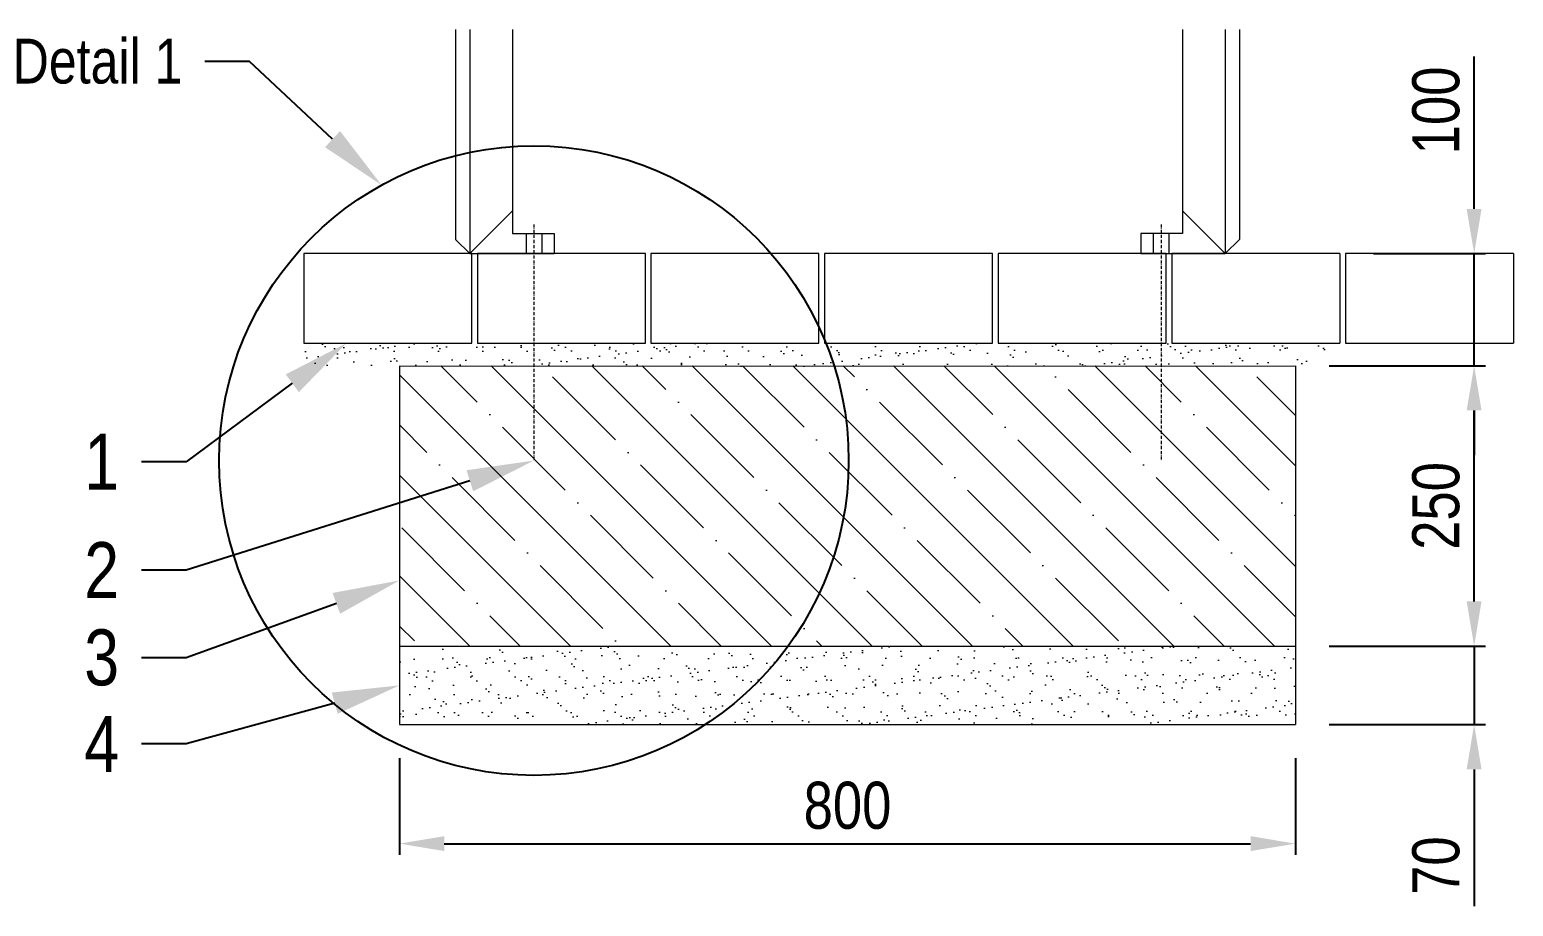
# Model space of a CAD drawing. Header units: millimetres. Extents: x 9253 to 16944, y -1847 to 2353.
# Drawn here: x 13047 to 14372, y -54 to 728 of the extents above; entities that cross this region are included whole.
import ezdxf
from ezdxf import colors
from ezdxf.entities.mleader import LeaderData, LeaderLine
from ezdxf.math import Vec2, Vec3

# ---------------------------------------------------------------- set-up
doc = ezdxf.new("R2010")
doc.units = ezdxf.units.MM
doc.header["$LTSCALE"] = 0.3
doc.linetypes.add('DashDot', pattern=[15, 9, -3, 0, -3])
doc.layers.add('POSTAVY ATD', color=8, linetype='Continuous')
doc.layers.add('SRAFY', color=251, linetype='Continuous', lineweight=13)
doc.styles.add('SEACAD_Arial', font='arial.ttf', dxfattribs={"width": 0.8})
doc.dimstyles.new('ISO-25', dxfattribs={"dimtxt": 2.1, "dimasz": 2, "dimexe": 0.5, "dimexo": 1.5, "dimtad": 1, "dimdec": 0, "dimtxsty": 'SEACAD_Arial', "dimcen": 2, "dimadec": 0, "dimazin": 0, "dimtfac": 1, "dimtdec": 0, "dimtmove": 0, "dimatfit": 3, "dimfxl": 1, "dimarcsym": 0})

# ---------------------------------------------------------------- blocks, each defined once
blk = doc.blocks.new('*D186')
at = {"color": 0, "lineweight": -2, "transparency": 16777216}
for p, q in [((13377.6, 77.8), (13377.6, -8.5)), ((14177.5, 77.8), (14177.5, -8.5)), ((13417.6, 1.5), (14137.5, 1.5))]:
    blk.add_line(p, q, dxfattribs=at)
at = {"color": 0, "transparency": 16777216}
for points in [[(13417.6, 8.2), (13417.6, -5.1), (13377.6, 1.5)], [(14137.5, 8.2), (14137.5, -5.1), (14177.5, 1.5)]]:
    blk.add_solid(points, dxfattribs=at)
at = {"layer": 'Defpoints', "color": 0, "transparency": 16777216}
for p in [(13377.6, 107.8), (14177.5, 107.8), (14177.5, 1.5)]:
    blk.add_point(p, dxfattribs=at)
at = {"color": 0, "transparency": 16777216, "insert": (13777.6, 35.5), "char_height": 42, "attachment_point": 5, "style": 'SEACAD_Arial'}
blk.add_mtext('800', dxfattribs=at)
blk = doc.blocks.new('*D194')
at = {"color": 0, "lineweight": -2, "transparency": 16777216}
for p, q in [((14337.1, 217.8), (14337.1, 257.8)), ((14207.5, 177.8), (14347.1, 177.8)), ((14337.1, 177.8), (14337.1, 107.8)), ((14207.5, 107.8), (14347.1, 107.8)), ((14337.1, 67.8), (14337.1, -54.4))]:
    blk.add_line(p, q, dxfattribs=at)
at = {"color": 0, "transparency": 16777216}
for points in [[(14330.4, 217.8), (14343.7, 217.8), (14337.1, 177.8)], [(14330.4, 67.8), (14343.7, 67.8), (14337.1, 107.8)]]:
    blk.add_solid(points, dxfattribs=at)
at = {"layer": 'Defpoints', "color": 0, "transparency": 16777216}
for p in [(14177.5, 177.8), (14337.1, 177.8), (14177.5, 107.8)]:
    blk.add_point(p, dxfattribs=at)
at = {"color": 0, "transparency": 16777216, "insert": (14303.1, -18.1), "char_height": 42, "attachment_point": 5, "rotation": 90, "style": 'SEACAD_Arial'}
blk.add_mtext('70', dxfattribs=at)
blk = doc.blocks.new('*D195')
at = {"color": 0, "lineweight": -2, "transparency": 16777216}
for p, q in [((14207.5, 428.2), (14347.1, 428.2)), ((14337.1, 217.8), (14337.1, 388.2)), ((14207.5, 177.8), (14347.1, 177.8))]:
    blk.add_line(p, q, dxfattribs=at)
at = {"color": 0, "transparency": 16777216}
for points in [[(14330.4, 388.2), (14343.7, 388.2), (14337.1, 428.2)], [(14330.4, 217.8), (14343.7, 217.8), (14337.1, 177.8)]]:
    blk.add_solid(points, dxfattribs=at)
at = {"layer": 'Defpoints', "color": 0, "transparency": 16777216}
for p in [(14177.5, 428.2), (14337.1, 428.2), (14177.5, 177.8)]:
    blk.add_point(p, dxfattribs=at)
at = {"color": 0, "transparency": 16777216, "insert": (14303.1, 303), "char_height": 42, "attachment_point": 5, "rotation": 90, "style": 'SEACAD_Arial'}
blk.add_mtext('250', dxfattribs=at)
blk = doc.blocks.new('*D196')
at = {"color": 0, "lineweight": -2, "transparency": 16777216}
for p, q in [((14337.1, 568.2), (14337.1, 704.1)), ((14247.1, 528.2), (14347.1, 528.2)), ((14337.1, 428.2), (14337.1, 528.2)), ((14207.5, 428.2), (14347.1, 428.2)), ((14337.1, 388.2), (14337.1, 348.2))]:
    blk.add_line(p, q, dxfattribs=at)
at = {"color": 0, "transparency": 16777216}
for points in [[(14330.4, 568.2), (14343.7, 568.2), (14337.1, 528.2)], [(14330.4, 388.2), (14343.7, 388.2), (14337.1, 428.2)]]:
    blk.add_solid(points, dxfattribs=at)
at = {"layer": 'Defpoints', "color": 0, "transparency": 16777216}
for p in [(14217.1, 528.2), (14337.1, 528.2), (14177.5, 428.2)]:
    blk.add_point(p, dxfattribs=at)
at = {"color": 0, "transparency": 16777216, "insert": (14303.1, 656.1), "char_height": 42, "attachment_point": 5, "rotation": 90, "style": 'SEACAD_Arial'}
blk.add_mtext('100', dxfattribs=at)

msp = doc.modelspace()

# ---------------------------------------------------------------- hatches: boundary and pattern name
at = {"layer": 'SRAFY'}
h = msp.add_hatch(dxfattribs=at)
h.set_pattern_fill('AR-SAND', color=256, scale=0.5)
h.set_pattern_definition([(37.5, (6601.63, -4786.508), (-0.800016, 24.47066), [0, -19.304, 0, -21.59, 0, -20.6375]), (7.5, (6601.63, -4786.508), (22.47616, 35.84126), [0, -10.414, 0, -17.399, 0, -6.6675]), (327.5, (6586.01, -4786.508), (39.54962, 0.07186), [0, -6.35, 0, -22.86, 0, -29.845]), (317.5, (6586.01, -4786.508), (38.17782, 11.14647), [0, -3.175, 0, -14.986, 0, -17.145])])
h.paths.add_polyline_path([(13292.1, 448.2), (13292.1, 438.2), (13292.1, 428.2), (13292.1, 428)])
h.paths.add_polyline_path([(14217.1, 427.8), (14217.1, 448.2), (13292.1, 448.2), (13292.1, 428), (13417.6, 427.8)])
h = msp.add_hatch(dxfattribs=at)
h.set_pattern_fill('ANSI35', color=256, scale=10, angle=90)
h.set_pattern_definition([(135, (6756.63, -5082.3), (-44.9013, -44.9013), []), (135, (6756.63, -5037.396), (-44.9013, -44.9013), [79.375, -15.875, 0, -15.875])])
h.paths.add_polyline_path([(13377.6, 428.2), (13377.6, 177.8), (14177.5, 178), (14177.5, 428)])
h = msp.add_hatch(dxfattribs=at)
h.set_pattern_fill('AR-SAND', color=256, scale=0.5)
h.set_pattern_definition([(37.5, (731.314, -4932.247), (-0.800016, 24.470662), [0, -19.304, 0, -21.59, 0, -20.6375]), (7.5, (731.314, -4932.247), (22.476164, 35.841255), [0, -10.414, 0, -17.399, 0, -6.6675]), (327.5, (715.693, -4932.247), (39.54962, 0.07186), [0, -6.35, 0, -22.86, 0, -29.845]), (317.5, (715.693, -4932.247), (38.17782, 11.14647), [0, -3.175, 0, -14.986, 0, -17.145])])
edge = h.paths.add_edge_path()
edge.add_line((13724.4, 177.6), (13377.6, 177.4))
edge.add_line((13377.6, 177.4), (13377.6, 107.8))
edge.add_line((13377.6, 107.8), (13650.6, 107.8))
edge.add_arc((13497.6, 343.5), 281, 303.0006, 323.8204)
edge = h.paths.add_edge_path()
edge.add_line((14177.5, 177.8), (13724.4, 177.6))
edge.add_arc((13497.6, 343.5), 281, 303.0006, 323.8204, ccw=False)
edge.add_line((13650.6, 107.8), (14177.5, 107.8))
edge.add_line((14177.5, 107.8), (14177.5, 177.8))

# ---------------------------------------------------------------- linework, layer by layer
at = {"lineweight": 15}
for p, q in [((13427.6, 728.2), (13427.6, 540.9)), ((13440.3, 728.2), (13440.3, 528.2)), ((13478.5, 728.2), (13478.5, 566.3)), ((14076.6, 728.2), (14076.6, 566.3)), ((14114.8, 728.2), (14114.8, 528.2)), ((14127.5, 728.2), (14127.6, 540.9)), ((13440.3, 528.2), (13478.5, 566.3)), ((13478.5, 566.3), (13478.5, 546.2)), ((14114.8, 528.2), (14076.6, 566.3)), ((14076.6, 566.3), (14076.6, 546.2)), ((13478.5, 546.2), (13515.6, 546.2)), ((13490.6, 546.2), (13490.6, 528.2)), ((13504.6, 546.2), (13504.6, 528.2)), ((13515.6, 546.2), (13515.6, 528.2)), ((14076.6, 546.2), (14039.5, 546.2)), ((14039.5, 546.2), (14039.5, 528.2)), ((14050.5, 546.2), (14050.5, 528.2)), ((14064.5, 546.2), (14064.5, 528.2)), ((13440.3, 528.2), (13427.6, 540.9)), ((14114.8, 528.2), (14127.6, 540.9)), ((13440.3, 528.2), (13505.2, 528.2)), ((13440.3, 528.2), (13515.6, 528.2)), ((14039.5, 528.2), (14114.8, 528.2))]:
    msp.add_line(p, q, dxfattribs=at)
at = {"linetype": 'DashDot', "lineweight": 9}
for p, q in [((13497.6, 554.2), (13497.6, 343.5)), ((14057.5, 554.2), (14057.5, 343.5))]:
    msp.add_line(p, q, dxfattribs=at)
msp.add_circle((13497.6, 343.5), 281)
at = {"layer": 'POSTAVY ATD', "lineweight": 5}
for p, q in [((13442.1, 528.2), (13292.1, 528.2)), ((13292.1, 528.2), (13292.1, 448.2)), ((13442.1, 448.2), (13442.1, 528.2)), ((13597.1, 528.2), (13447.1, 528.2)), ((13447.1, 528.2), (13447.1, 448.2)), ((13597.1, 448.2), (13597.1, 528.2)), ((13752.1, 528.2), (13602.1, 528.2)), ((13602.1, 528.2), (13602.1, 448.2)), ((13752.1, 448.2), (13752.1, 528.2)), ((13907.1, 528.2), (13757.1, 528.2)), ((13757.1, 528.2), (13757.1, 448.2)), ((13907.1, 448.2), (13907.1, 528.2)), ((14062.1, 528.2), (13912.1, 528.2)), ((13912.1, 528.2), (13912.1, 448.2)), ((14062.1, 448.2), (14062.1, 528.2)), ((14217.1, 528.2), (14067.1, 528.2)), ((14067.1, 528.2), (14067.1, 448.2)), ((14217.1, 528.2), (14217.1, 448.2)), ((14372.1, 528.2), (14222.1, 528.2)), ((14222.1, 528.2), (14222.1, 448.2)), ((14372.1, 528.2), (14372.1, 448.2)), ((13292.1, 448.2), (13442.1, 448.2)), ((13447.1, 448.2), (13597.1, 448.2)), ((13602.1, 448.2), (13752.1, 448.2)), ((13757.1, 448.2), (13907.1, 448.2)), ((13912.1, 448.2), (14062.1, 448.2)), ((14067.1, 448.2), (14217.1, 448.2)), ((14222.1, 448.2), (14372.1, 448.2)), ((13377.6, 428.2), (13377.6, 177.8)), ((13377.6, 427.8), (14177.5, 428.2)), ((14177.5, 428.2), (14177.5, 177.8)), ((14177.5, 177.4), (13377.6, 177.4))]:
    msp.add_line(p, q, dxfattribs=at)
at = {"layer": 'SRAFY'}
for p, q in [((13377.6, 177.8), (13377.6, 107.8)), ((14177.5, 177.8), (14177.5, 107.8)), ((13377.6, 107.8), (14177.5, 107.8))]:
    msp.add_line(p, q, dxfattribs=at)

# ---------------------------------------------------------------- dimensions: what is measured, and where the dimension line sits
for base, p1, p2, picture, middle in [((14337.1, 528.2), (14177.5, 428.2), (14217.1, 528.2), '*D196', (14337.1, 656.1)), ((14337.1, 177.8), (14177.5, 107.8), (14177.5, 177.8), '*D194', (14337.1, -18.1))]:
    dim = msp.add_linear_dim(base=base, p1=p1, p2=p2, angle=90, dimstyle='ISO-25')
    dim.commit()
    dim.dimension.update_dxf_attribs({"geometry": picture, "text_midpoint": middle, "dimtype": 160})
dim = msp.add_linear_dim(base=(14337.1, 428.2), p1=(14177.5, 177.8), p2=(14177.5, 428.2), angle=90, dimstyle='ISO-25')
dim.commit()
dim.dimension.update_dxf_attribs({"geometry": '*D195', "text_midpoint": (14303.1, 303)})
dim = msp.add_linear_dim(base=(14177.5, 1.5), p1=(13377.6, 107.8), p2=(14177.5, 107.8), dimstyle='ISO-25', override={"dimscale": 0, "dimtix": 0, "dimtofl": 1, "dimtmove": 0, "dimatfit": 3})
dim.commit()
dim.dimension.update_dxf_attribs({"geometry": '*D186', "text_midpoint": (13777.6, 35.5)})

# ---------------------------------------------------------------- leaders
ml = msp.add_multileader_mtext('Standard')
ml.set_content('Detail 1', color=256, style='SEACAD_Arial')
ml.set_leader_properties(lineweight=-3)
ml.build(insert=Vec2(0, 0))
ml.multileader.update_dxf_attribs({"dogleg_length": 2, "arrow_head_size": 60, "scale": 20})
ctx = ml.context
ctx.base_point, ctx.scale, ctx.char_height, ctx.arrow_head_size, ctx.landing_gap_size, ctx.plane_origin = Vec3(13023.9, 699.8), 20, 40, 60, 20, Vec3(14981, 559)
ctx.text_align_type = 2
notes = []
notes.append((ctx, [(1, (1, 1, 0), (13243.8, 699.8), (-1, 0), 40, [(0, [(13361.6, 589.4)], 0, [])])]))
ctx.mtext.insert, ctx.mtext.width, ctx.mtext.alignment, ctx.mtext.flow_direction = Vec3(13183.8, 720.1), 196.563, 3, 5
ml = msp.add_multileader_mtext('Standard')
ml.set_content('1', color=256, style='SEACAD_Arial')
ml.set_leader_properties()
ml.build(insert=Vec2(0, 0))
ml.multileader.update_dxf_attribs({"dogleg_length": 2, "arrow_head_size": 60, "scale": 20})
ctx = ml.context
ctx.base_point, ctx.scale, ctx.char_height, ctx.arrow_head_size, ctx.landing_gap_size, ctx.plane_origin = Vec3(13092.5, 342.4), 20, 50, 60, 20, Vec3(13577.1, 528.2)
ctx.text_align_type = 2
notes.append((ctx, [(1, (1, 1, 0), (13187.2, 342.4), (-1, 0), 40, [(0, [(13330.1, 448.2)], 0, [])])]))
ctx.mtext.insert, ctx.mtext.alignment, ctx.mtext.flow_direction = Vec3(13127.2, 367.4), 3, 5
ml = msp.add_multileader_mtext('Standard')
ml.set_content('2', color=256, style='SEACAD_Arial')
ml.set_leader_properties()
ml.build(insert=Vec2(0, 0))
ml.multileader.update_dxf_attribs({"dogleg_length": 2, "arrow_head_size": 60, "scale": 20})
ctx = ml.context
ctx.base_point, ctx.scale, ctx.char_height, ctx.arrow_head_size, ctx.landing_gap_size, ctx.plane_origin = Vec3(13080.7, 245.7), 20, 50, 60, 20, Vec3(13497.6, 343.5)
ctx.text_align_type = 2
notes.append((ctx, [(1, (1, 1, 0), (13187.2, 245.7), (-1, 0), 40, [(0, [(13497.6, 343.5)], 0, [])])]))
ctx.mtext.insert, ctx.mtext.alignment, ctx.mtext.flow_direction = Vec3(13127.2, 270.7), 3, 5
ml = msp.add_multileader_mtext('Standard')
ml.set_content('3', color=256, style='SEACAD_Arial')
ml.set_leader_properties()
ml.build(insert=Vec2(0, 0))
ml.multileader.update_dxf_attribs({"dogleg_length": 2, "arrow_head_size": 60, "scale": 20})
ctx = ml.context
ctx.base_point, ctx.scale, ctx.char_height, ctx.arrow_head_size, ctx.landing_gap_size, ctx.plane_origin = Vec3(13081, 167.4), 20, 50, 60, 20, Vec3(13496.5, 130.7)
ctx.text_align_type = 2
notes.append((ctx, [(1, (1, 1, 0), (13187.2, 167.4), (-1, 0), 40, [(0, [(13377.6, 236.5)], 0, [])])]))
ctx.mtext.insert, ctx.mtext.alignment, ctx.mtext.flow_direction = Vec3(13127.2, 192.8), 3, 5
ml = msp.add_multileader_mtext('Standard')
ml.set_content('4', color=256, style='SEACAD_Arial')
ml.set_leader_properties()
ml.build(insert=Vec2(0, 0))
ml.multileader.update_dxf_attribs({"dogleg_length": 2, "arrow_head_size": 60, "scale": 20})
ctx = ml.context
ctx.base_point, ctx.scale, ctx.char_height, ctx.arrow_head_size, ctx.landing_gap_size, ctx.plane_origin = Vec3(13079.6, 90.5), 20, 50, 60, 20, Vec3(13417.5, 183.9)
ctx.text_align_type = 2
notes.append((ctx, [(1, (1, 1, 0), (13187.2, 90.5), (-1, 0), 40, [(0, [(13377.6, 142.8)], 0, [])])]))
ctx.mtext.insert, ctx.mtext.alignment, ctx.mtext.flow_direction = Vec3(13127.2, 115.5), 3, 5
for ctx, leaders in notes:
    for number, flags, end, landing, length, lines in leaders:
        leader = LeaderData()
        leader.index, (leader.has_last_leader_line, leader.has_dogleg_vector, leader.attachment_direction) = number, flags
        leader.last_leader_point, leader.dogleg_vector, leader.dogleg_length = Vec3(end), Vec3(landing), length
        for number, points, colour, breaks in lines:
            line = LeaderLine()
            line.index, line.vertices, line.color, line.breaks = number, Vec3.list(points), colors.encode_raw_color(colour), breaks
            leader.lines.append(line)
        ctx.leaders.append(leader)

doc.saveas('drawing.dxf')
